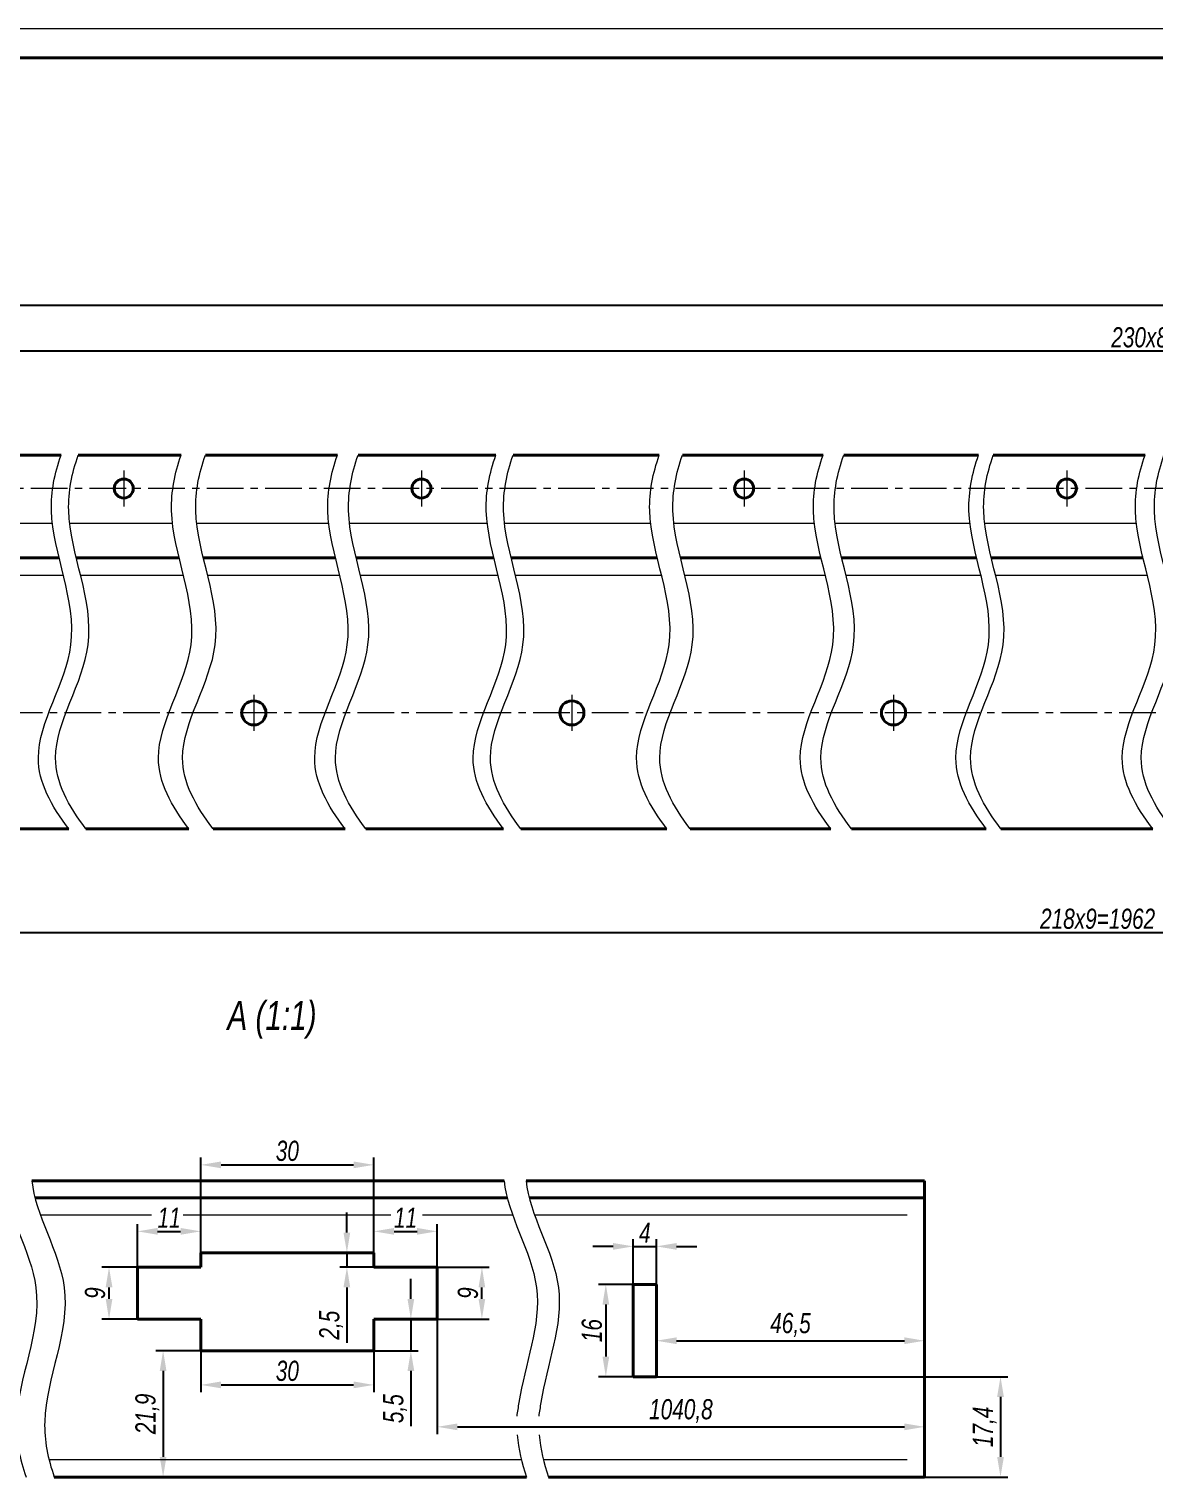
# Model space of a CAD drawing. Header units: millimetres. Extents: x 12064 to 35004, y -6103 to -2658.
# Drawn here: x 29484.3 to 29679.4, y -2977.7 to -2726.6 of the extents above; entities that cross this region are included whole.
import ezdxf

# ---------------------------------------------------------------- set-up
doc = ezdxf.new("R2010")
doc.units = ezdxf.units.MM
doc.linetypes.add('LT_03', pattern=[20.32, 12.7, -2.54, 2.54, -2.54])
for name, color, linetype, lineweight in [('Layer_01', 5, 'Continuous', 13), ('Layer_04', 7, 'Continuous', 40), ('Layer_05', 6, 'Continuous', 13), ('Layer_06', 7, 'Continuous', 40), ('Layer_09', 1, 'Continuous', 15), ('Layer_10', 6, 'Continuous', 15), ('Layer_11', 1, 'LT_03', 15)]:
    doc.layers.add(name, color=color, linetype=linetype, lineweight=lineweight)
doc.styles.add('Style_01', font='ARIALNI.TTF', dxfattribs={"width": 0.9, "height": 3.5})
doc.dimstyles.new('DimStyle_01', dxfattribs={"dimtxt": 3.5, "dimasz": 3.5, "dimexe": 1.25, "dimexo": 0, "dimtad": 1, "dimdec": 1, "dimtxsty": 'Style_01', "dimcen": 2.5, "dimazin": 3, "dimtfac": 1, "dimtdec": 1, "dimtmove": 0, "dimatfit": 3})

# ---------------------------------------------------------------- blocks, each defined once
blk = doc.blocks.new('*D1840')
at = {"layer": 'Defpoints', "color": 0, "ltscale": 0.5}
for p in [(29956.96, -2774.48), (29417.44, -2800.48), (29956.96, -2800.48)]:
    blk.add_point(p, dxfattribs=at)
at = {"layer": 'Layer_09', "color": 0, "lineweight": -2, "ltscale": 0.5}
for p, q in [((29417.44, -2800.48), (29417.44, -2773.23)), ((29420.94, -2774.48), (29953.46, -2774.48)), ((29956.96, -2800.48), (29956.96, -2773.23))]:
    blk.add_line(p, q, dxfattribs=at)
at = {"layer": 'Layer_09', "color": 0, "ltscale": 0.5}
for points in [[(29420.94, -2773.9), (29420.94, -2775.06), (29417.44, -2774.48)], [(29953.46, -2773.9), (29953.46, -2775.06), (29956.96, -2774.48)]]:
    blk.add_solid(points, dxfattribs=at)
at = {"layer": 'Layer_09', "color": 0, "ltscale": 0.5, "insert": (29687.2, -2771.75), "char_height": 3.5, "attachment_point": 5, "style": 'Style_01'}
blk.add_mtext('1946,8', dxfattribs=at)
blk = doc.blocks.new('*D1844')
at = {"layer": 'Defpoints', "color": 0, "ltscale": 0.5}
for p in [(29453.24, -2782.48), (29453.24, -2803.16), (29910.66, -2803.16)]:
    blk.add_point(p, dxfattribs=at)
at = {"layer": 'Layer_09', "color": 0, "lineweight": -2, "ltscale": 0.5}
for p, q in [((29453.24, -2803.16), (29453.24, -2781.23)), ((29907.16, -2782.48), (29456.74, -2782.48)), ((29910.66, -2803.16), (29910.66, -2781.23))]:
    blk.add_line(p, q, dxfattribs=at)
at = {"layer": 'Layer_09', "color": 0, "ltscale": 0.5}
for points in [[(29456.74, -2781.9), (29456.74, -2783.06), (29453.24, -2782.48)], [(29907.16, -2781.9), (29907.16, -2783.06), (29910.66, -2782.48)]]:
    blk.add_solid(points, dxfattribs=at)
at = {"layer": 'Layer_09', "color": 0, "ltscale": 0.5, "insert": (29681.95, -2780.07), "char_height": 3.5, "attachment_point": 5, "style": 'Style_01'}
blk.add_mtext('230x8=1840', dxfattribs=at)
blk = doc.blocks.new('*D1849')
at = {"layer": 'Defpoints', "color": 0, "ltscale": 0.5}
for p in [(29392.24, -2848.31), (29946.96, -2848.31), (29392.24, -2883.33)]:
    blk.add_point(p, dxfattribs=at)
at = {"layer": 'Layer_09', "color": 0, "lineweight": -2, "ltscale": 0.5}
for p, q in [((29392.24, -2848.31), (29392.24, -2884.58)), ((29946.96, -2848.31), (29946.96, -2884.58)), ((29943.46, -2883.33), (29395.74, -2883.33))]:
    blk.add_line(p, q, dxfattribs=at)
at = {"layer": 'Layer_09', "color": 0, "ltscale": 0.5}
for points in [[(29395.74, -2882.75), (29395.74, -2883.91), (29392.24, -2883.33)], [(29943.46, -2882.75), (29943.46, -2883.91), (29946.96, -2883.33)]]:
    blk.add_solid(points, dxfattribs=at)
at = {"layer": 'Layer_09', "color": 0, "ltscale": 0.5, "insert": (29669.6, -2880.92), "char_height": 3.5, "attachment_point": 5, "style": 'Style_01'}
blk.add_mtext('218x9=1962', dxfattribs=at)
blk = doc.blocks.new('*D1899')
at = {"layer": 'Defpoints', "color": 0, "ltscale": 0.5}
for p in [(29514.09, -2955.83), (29544.09, -2955.83), (29544.09, -2961.75)]:
    blk.add_point(p, dxfattribs=at)
at = {"layer": 'Layer_09', "color": 0, "lineweight": -2, "ltscale": 0.5}
for p, q in [((29514.09, -2955.83), (29514.09, -2963)), ((29544.09, -2955.83), (29544.09, -2963)), ((29517.59, -2961.75), (29540.59, -2961.75))]:
    blk.add_line(p, q, dxfattribs=at)
at = {"layer": 'Layer_09', "color": 0, "ltscale": 0.5}
for points in [[(29517.59, -2961.16), (29517.59, -2962.33), (29514.09, -2961.75)], [(29540.59, -2961.16), (29540.59, -2962.33), (29544.09, -2961.75)]]:
    blk.add_solid(points, dxfattribs=at)
at = {"layer": 'Layer_09', "color": 0, "ltscale": 0.5, "insert": (29529.09, -2959.33), "char_height": 3.5, "attachment_point": 5, "style": 'Style_01'}
blk.add_mtext('30', dxfattribs=at)
blk = doc.blocks.new('*D1900')
at = {"layer": 'Defpoints', "color": 0, "ltscale": 0.5}
for p in [(29544.09, -2950.33), (29550.51, -2950.33), (29544.09, -2955.83)]:
    blk.add_point(p, dxfattribs=at)
at = {"layer": 'Layer_09', "color": 0, "lineweight": -2, "ltscale": 0.5}
for p, q in [((29550.51, -2946.83), (29550.51, -2943.33)), ((29544.09, -2950.33), (29551.76, -2950.33)), ((29550.51, -2950.33), (29550.51, -2955.83)), ((29544.09, -2955.83), (29551.76, -2955.83)), ((29550.51, -2959.33), (29550.51, -2968.9))]:
    blk.add_line(p, q, dxfattribs=at)
at = {"layer": 'Layer_09', "color": 0, "ltscale": 0.5}
for points in [[(29549.93, -2946.83), (29551.1, -2946.83), (29550.51, -2950.33)], [(29549.93, -2959.33), (29551.1, -2959.33), (29550.51, -2955.83)]]:
    blk.add_solid(points, dxfattribs=at)
at = {"layer": 'Layer_09', "color": 0, "ltscale": 0.5, "insert": (29547.78, -2965.87), "char_height": 3.5, "attachment_point": 5, "rotation": 90, "style": 'Style_01'}
blk.add_mtext('5,5', dxfattribs=at)
blk = doc.blocks.new('*D1901')
at = {"layer": 'Defpoints', "color": 0, "ltscale": 0.5}
for p in [(29555.09, -2941.33), (29562.83, -2941.33), (29555.09, -2950.33)]:
    blk.add_point(p, dxfattribs=at)
at = {"layer": 'Layer_09', "color": 0, "lineweight": -2, "ltscale": 0.5}
for p, q in [((29555.09, -2941.33), (29564.08, -2941.33)), ((29562.83, -2946.83), (29562.83, -2944.83)), ((29555.09, -2950.33), (29564.08, -2950.33))]:
    blk.add_line(p, q, dxfattribs=at)
at = {"layer": 'Layer_09', "color": 0, "ltscale": 0.5}
for points in [[(29562.25, -2944.83), (29563.41, -2944.83), (29562.83, -2941.33)], [(29562.25, -2946.83), (29563.41, -2946.83), (29562.83, -2950.33)]]:
    blk.add_solid(points, dxfattribs=at)
at = {"layer": 'Layer_09', "color": 0, "ltscale": 0.5, "insert": (29560.42, -2945.83), "char_height": 3.5, "attachment_point": 5, "rotation": 90, "style": 'Style_01'}
blk.add_mtext('9', dxfattribs=at)
blk = doc.blocks.new('*D1902')
at = {"layer": 'Defpoints', "color": 0, "ltscale": 0.5}
for p in [(29544.09, -2938.83), (29539.42, -2941.33), (29544.09, -2941.33)]:
    blk.add_point(p, dxfattribs=at)
at = {"layer": 'Layer_09', "color": 0, "lineweight": -2, "ltscale": 0.5}
for p, q in [((29539.42, -2935.33), (29539.42, -2931.83)), ((29544.09, -2938.83), (29538.17, -2938.83)), ((29539.42, -2938.83), (29539.42, -2941.33)), ((29544.09, -2941.33), (29538.17, -2941.33)), ((29539.42, -2944.83), (29539.42, -2954.44))]:
    blk.add_line(p, q, dxfattribs=at)
at = {"layer": 'Layer_09', "color": 0, "ltscale": 0.5}
for points in [[(29538.83, -2935.33), (29540, -2935.33), (29539.42, -2938.83)], [(29538.83, -2944.83), (29540, -2944.83), (29539.42, -2941.33)]]:
    blk.add_solid(points, dxfattribs=at)
at = {"layer": 'Layer_09', "color": 0, "ltscale": 0.5, "insert": (29536.68, -2951.39), "char_height": 3.5, "attachment_point": 5, "rotation": 90, "style": 'Style_01'}
blk.add_mtext('2,5', dxfattribs=at)
blk = doc.blocks.new('*D1903')
at = {"layer": 'Defpoints', "color": 0, "ltscale": 0.5}
for p in [(29555.09, -2935.12), (29544.09, -2938.83), (29555.09, -2941.33)]:
    blk.add_point(p, dxfattribs=at)
at = {"layer": 'Layer_09', "color": 0, "lineweight": -2, "ltscale": 0.5}
for p, q in [((29544.09, -2938.83), (29544.09, -2933.87)), ((29547.59, -2935.12), (29551.59, -2935.12)), ((29555.09, -2941.33), (29555.09, -2933.87))]:
    blk.add_line(p, q, dxfattribs=at)
at = {"layer": 'Layer_09', "color": 0, "ltscale": 0.5}
for points in [[(29547.59, -2934.53), (29547.59, -2935.7), (29544.09, -2935.12)], [(29551.59, -2934.53), (29551.59, -2935.7), (29555.09, -2935.12)]]:
    blk.add_solid(points, dxfattribs=at)
at = {"layer": 'Layer_09', "color": 0, "ltscale": 0.5, "insert": (29549.59, -2932.74), "char_height": 3.5, "attachment_point": 5, "style": 'Style_01'}
blk.add_mtext('11', dxfattribs=at)
blk = doc.blocks.new('*D1904')
at = {"layer": 'Defpoints', "color": 0, "ltscale": 0.5}
for p in [(29544.09, -2923.58), (29514.09, -2938.83), (29544.09, -2938.83)]:
    blk.add_point(p, dxfattribs=at)
at = {"layer": 'Layer_09', "color": 0, "lineweight": -2, "ltscale": 0.5}
for p, q in [((29514.09, -2938.83), (29514.09, -2922.33)), ((29544.09, -2938.83), (29544.09, -2922.33)), ((29517.59, -2923.58), (29540.59, -2923.58))]:
    blk.add_line(p, q, dxfattribs=at)
at = {"layer": 'Layer_09', "color": 0, "ltscale": 0.5}
for points in [[(29517.59, -2923), (29517.59, -2924.17), (29514.09, -2923.58)], [(29540.59, -2923), (29540.59, -2924.17), (29544.09, -2923.58)]]:
    blk.add_solid(points, dxfattribs=at)
at = {"layer": 'Layer_09', "color": 0, "ltscale": 0.5, "insert": (29529.09, -2921.17), "char_height": 3.5, "attachment_point": 5, "style": 'Style_01'}
blk.add_mtext('30', dxfattribs=at)
blk = doc.blocks.new('*D1905')
at = {"layer": 'Defpoints', "color": 0, "ltscale": 0.5}
for p in [(29498.17, -2941.33), (29503.09, -2941.33), (29503.09, -2950.33)]:
    blk.add_point(p, dxfattribs=at)
at = {"layer": 'Layer_09', "color": 0, "lineweight": -2, "ltscale": 0.5}
for p, q in [((29503.09, -2941.33), (29496.92, -2941.33)), ((29498.17, -2946.83), (29498.17, -2944.83)), ((29503.09, -2950.33), (29496.92, -2950.33))]:
    blk.add_line(p, q, dxfattribs=at)
at = {"layer": 'Layer_09', "color": 0, "ltscale": 0.5}
for points in [[(29497.59, -2944.83), (29498.76, -2944.83), (29498.17, -2941.33)], [(29497.59, -2946.83), (29498.76, -2946.83), (29498.17, -2950.33)]]:
    blk.add_solid(points, dxfattribs=at)
at = {"layer": 'Layer_09', "color": 0, "ltscale": 0.5, "insert": (29495.76, -2945.83), "char_height": 3.5, "attachment_point": 5, "rotation": 90, "style": 'Style_01'}
blk.add_mtext('9', dxfattribs=at)
blk = doc.blocks.new('*D1906')
at = {"layer": 'Defpoints', "color": 0, "ltscale": 0.5}
for p in [(29514.09, -2935.12), (29503.09, -2941.33), (29514.09, -2941.33)]:
    blk.add_point(p, dxfattribs=at)
at = {"layer": 'Layer_09', "color": 0, "lineweight": -2, "ltscale": 0.5}
for p, q in [((29503.09, -2941.33), (29503.09, -2933.87)), ((29506.59, -2935.12), (29510.59, -2935.12)), ((29514.09, -2941.33), (29514.09, -2933.87))]:
    blk.add_line(p, q, dxfattribs=at)
at = {"layer": 'Layer_09', "color": 0, "ltscale": 0.5}
for points in [[(29506.59, -2934.53), (29506.59, -2935.7), (29503.09, -2935.12)], [(29510.59, -2934.53), (29510.59, -2935.7), (29514.09, -2935.12)]]:
    blk.add_solid(points, dxfattribs=at)
at = {"layer": 'Layer_09', "color": 0, "ltscale": 0.5, "insert": (29508.59, -2932.74), "char_height": 3.5, "attachment_point": 5, "style": 'Style_01'}
blk.add_mtext('11', dxfattribs=at)
blk = doc.blocks.new('*D1907')
at = {"layer": 'Defpoints', "color": 0, "ltscale": 0.5}
for p in [(29555.09, -2950.33), (29639.59, -2950.33), (29639.59, -2969.02)]:
    blk.add_point(p, dxfattribs=at)
at = {"layer": 'Layer_09', "color": 0, "lineweight": -2, "ltscale": 0.5}
for p, q in [((29555.09, -2950.33), (29555.09, -2970.27)), ((29639.59, -2950.33), (29639.59, -2970.27)), ((29558.59, -2969.02), (29636.09, -2969.02))]:
    blk.add_line(p, q, dxfattribs=at)
at = {"layer": 'Layer_09', "color": 0, "ltscale": 0.5}
for points in [[(29558.59, -2968.44), (29558.59, -2969.61), (29555.09, -2969.02)], [(29636.09, -2968.44), (29636.09, -2969.61), (29639.59, -2969.02)]]:
    blk.add_solid(points, dxfattribs=at)
at = {"layer": 'Layer_09', "color": 0, "ltscale": 0.5, "insert": (29597.34, -2966.29), "char_height": 3.5, "attachment_point": 5, "style": 'Style_01'}
blk.add_mtext('1040,8', dxfattribs=at)
blk = doc.blocks.new('*D1908')
at = {"layer": 'Defpoints', "color": 0, "ltscale": 0.5}
for p in [(29639.59, -2954.09), (29593.09, -2960.33), (29639.59, -2959.93)]:
    blk.add_point(p, dxfattribs=at)
at = {"layer": 'Layer_09', "color": 0, "lineweight": -2, "ltscale": 0.5}
for p, q in [((29593.09, -2960.33), (29593.09, -2952.84)), ((29639.59, -2959.93), (29639.59, -2952.84)), ((29596.59, -2954.09), (29636.09, -2954.09))]:
    blk.add_line(p, q, dxfattribs=at)
at = {"layer": 'Layer_09', "color": 0, "ltscale": 0.5}
for points in [[(29596.59, -2953.5), (29596.59, -2954.67), (29593.09, -2954.09)], [(29636.09, -2953.5), (29636.09, -2954.67), (29639.59, -2954.09)]]:
    blk.add_solid(points, dxfattribs=at)
at = {"layer": 'Layer_09', "color": 0, "ltscale": 0.5, "insert": (29616.34, -2951.35), "char_height": 3.5, "attachment_point": 5, "style": 'Style_01'}
blk.add_mtext('46,5', dxfattribs=at)
blk = doc.blocks.new('*D1909')
at = {"layer": 'Defpoints', "color": 0, "ltscale": 0.5}
for p in [(29593.09, -2937.72), (29589.09, -2944.33), (29593.09, -2944.33)]:
    blk.add_point(p, dxfattribs=at)
at = {"layer": 'Layer_09', "color": 0, "lineweight": -2, "ltscale": 0.5}
for p, q in [((29585.59, -2937.72), (29582.09, -2937.72)), ((29589.09, -2944.33), (29589.09, -2936.47)), ((29589.09, -2937.72), (29593.09, -2937.72)), ((29593.09, -2944.33), (29593.09, -2936.47)), ((29596.59, -2937.72), (29600.09, -2937.72))]:
    blk.add_line(p, q, dxfattribs=at)
at = {"layer": 'Layer_09', "color": 0, "ltscale": 0.5}
for points in [[(29585.59, -2937.14), (29585.59, -2938.31), (29589.09, -2937.72)], [(29596.59, -2937.14), (29596.59, -2938.31), (29593.09, -2937.72)]]:
    blk.add_solid(points, dxfattribs=at)
at = {"layer": 'Layer_09', "color": 0, "ltscale": 0.5, "insert": (29591.09, -2935.35), "char_height": 3.5, "attachment_point": 5, "style": 'Style_01'}
blk.add_mtext('4', dxfattribs=at)
blk = doc.blocks.new('*D1910')
at = {"layer": 'Defpoints', "color": 0, "ltscale": 0.5}
for p in [(29589.09, -2944.33), (29584.32, -2960.33), (29589.09, -2960.33)]:
    blk.add_point(p, dxfattribs=at)
at = {"layer": 'Layer_09', "color": 0, "lineweight": -2, "ltscale": 0.5}
for p, q in [((29589.09, -2944.33), (29583.07, -2944.33)), ((29584.32, -2947.83), (29584.32, -2956.83)), ((29589.09, -2960.33), (29583.07, -2960.33))]:
    blk.add_line(p, q, dxfattribs=at)
at = {"layer": 'Layer_09', "color": 0, "ltscale": 0.5}
for points in [[(29583.74, -2947.83), (29584.91, -2947.83), (29584.32, -2944.33)], [(29583.74, -2956.83), (29584.91, -2956.83), (29584.32, -2960.33)]]:
    blk.add_solid(points, dxfattribs=at)
at = {"layer": 'Layer_09', "color": 0, "ltscale": 0.5, "insert": (29581.91, -2952.33), "char_height": 3.5, "attachment_point": 5, "rotation": 90, "style": 'Style_01'}
blk.add_mtext('16', dxfattribs=at)
blk = doc.blocks.new('*D1789')
at = {"layer": 'Defpoints', "color": 0, "ltscale": 0.5}
for p in [(29593.09, -2960.33), (29639.59, -2977.73), (29652.76, -2977.73)]:
    blk.add_point(p, dxfattribs=at)
at = {"layer": 'Layer_09', "color": 0, "lineweight": -2, "ltscale": 0.5}
for p, q in [((29593.09, -2960.33), (29654.01, -2960.33)), ((29652.76, -2963.83), (29652.76, -2974.23)), ((29639.59, -2977.73), (29654.01, -2977.73))]:
    blk.add_line(p, q, dxfattribs=at)
at = {"layer": 'Layer_09', "color": 0, "ltscale": 0.5}
for points in [[(29652.18, -2963.83), (29653.35, -2963.83), (29652.76, -2960.33)], [(29652.18, -2974.23), (29653.35, -2974.23), (29652.76, -2977.73)]]:
    blk.add_solid(points, dxfattribs=at)
at = {"layer": 'Layer_09', "color": 0, "ltscale": 0.5, "insert": (29650.03, -2969.03), "char_height": 3.5, "attachment_point": 5, "rotation": 90, "style": 'Style_01'}
blk.add_mtext('17,4', dxfattribs=at)
blk = doc.blocks.new('*D1913')
at = {"layer": 'Defpoints', "color": 0, "ltscale": 0.5}
for p in [(29514.09, -2955.83), (29507.55, -2977.73), (29514.09, -2977.73)]:
    blk.add_point(p, dxfattribs=at)
at = {"layer": 'Layer_09', "color": 0, "lineweight": -2, "ltscale": 0.5}
for p, q in [((29514.09, -2955.83), (29506.3, -2955.83)), ((29507.55, -2959.33), (29507.55, -2974.23)), ((29514.09, -2977.73), (29506.3, -2977.73))]:
    blk.add_line(p, q, dxfattribs=at)
at = {"layer": 'Layer_09', "color": 0, "ltscale": 0.5}
for points in [[(29506.96, -2959.33), (29508.13, -2959.33), (29507.55, -2955.83)], [(29506.96, -2974.23), (29508.13, -2974.23), (29507.55, -2977.73)]]:
    blk.add_solid(points, dxfattribs=at)
at = {"layer": 'Layer_09', "color": 0, "ltscale": 0.5, "insert": (29504.81, -2966.78), "char_height": 3.5, "attachment_point": 5, "rotation": 90, "style": 'Style_01'}
blk.add_mtext('21,9', dxfattribs=at)

msp = doc.modelspace()

# ---------------------------------------------------------------- linework, layer by layer
at = {"layer": 'Layer_04'}
for p, q in [((29467.855, -2800.481), (29489.854, -2800.481)), ((29492.838, -2800.481), (29510.68, -2800.481)), ((29514.872, -2800.481), (29537.777, -2800.481)), ((29541.372, -2800.481), (29565.251, -2800.481)), ((29568.252, -2800.481), (29593.593, -2800.481)), ((29597.615, -2800.481), (29621.981, -2800.481)), ((29625.572, -2800.481), (29648.963, -2800.481)), ((29651.511, -2800.481), (29677.827, -2800.481)), ((29489.506, -2818.281), (29467.507, -2818.281)), ((29510.332, -2818.281), (29492.49, -2818.281)), ((29537.429, -2818.281), (29514.524, -2818.281)), ((29564.903, -2818.281), (29541.024, -2818.281)), ((29593.245, -2818.281), (29567.904, -2818.281)), ((29621.633, -2818.281), (29597.267, -2818.281)), ((29648.615, -2818.281), (29625.224, -2818.281)), ((29677.479, -2818.281), (29651.163, -2818.281)), ((29469.188, -2865.281), (29491.187, -2865.281)), ((29494.171, -2865.281), (29512.013, -2865.281)), ((29516.205, -2865.281), (29539.11, -2865.281)), ((29542.705, -2865.281), (29566.584, -2865.281)), ((29569.585, -2865.281), (29594.926, -2865.281)), ((29598.948, -2865.281), (29623.314, -2865.281)), ((29626.905, -2865.281), (29650.296, -2865.281)), ((29652.844, -2865.281), (29679.16, -2865.281)), ((29484.793, -2926.33), (29566.694, -2926.33)), ((29570.505, -2926.33), (29639.586, -2926.33)), ((29639.586, -2971.73), (29639.586, -2926.33)), ((29485.335, -2929.33), (29567.236, -2929.33)), ((29571.047, -2929.33), (29639.586, -2929.33)), ((29514.087, -2938.83), (29544.087, -2938.83)), ((29514.087, -2941.33), (29514.087, -2938.83)), ((29544.087, -2938.83), (29544.087, -2941.33)), ((29503.087, -2950.33), (29503.087, -2941.33)), ((29503.087, -2941.33), (29514.087, -2941.33)), ((29544.087, -2941.33), (29555.087, -2941.33)), ((29555.087, -2941.33), (29555.087, -2950.33)), ((29589.086, -2960.33), (29589.086, -2944.33)), ((29589.086, -2944.33), (29593.086, -2944.33)), ((29593.086, -2944.33), (29593.086, -2960.33)), ((29514.087, -2950.33), (29503.087, -2950.33)), ((29514.087, -2955.83), (29514.087, -2950.33)), ((29555.087, -2950.33), (29544.087, -2950.33)), ((29544.087, -2950.33), (29544.087, -2955.83)), ((29544.087, -2955.83), (29514.087, -2955.83)), ((29593.086, -2960.33), (29589.086, -2960.33)), ((29639.586, -2971.73), (29639.586, -2977.73)), ((29488.682, -2977.73), (29570.583, -2977.73)), ((29574.394, -2977.73), (29639.586, -2977.73))]:
    msp.add_line(p, q, dxfattribs=at)
for centre, radius in [((29500.726, -2806.281), 1.65), ((29552.341, -2806.281), 1.65), ((29608.306, -2806.281), 1.65), ((29664.272, -2806.281), 1.65), ((29523.28, -2845.187), 2.1), ((29578.434, -2845.187), 2.1), ((29634.209, -2845.187), 2.1)]:
    msp.add_circle(centre, radius, dxfattribs=at)
at = {"layer": 'Layer_05'}
msp.add_line((30203.111, -2726.567), (29312.111, -2726.567), dxfattribs=at)
at = {"layer": 'Layer_06', "linetype": 'Continuous'}
msp.add_line((30198.111, -2731.567), (29332.111, -2731.567), dxfattribs=at)
at = {"layer": 'Layer_10', "ltscale": 0.5}
for p, q in [((29466.353, -2812.281), (29488.352, -2812.281)), ((29491.337, -2812.281), (29509.179, -2812.281)), ((29513.371, -2812.281), (29536.275, -2812.281)), ((29539.87, -2812.281), (29563.749, -2812.281)), ((29566.751, -2812.281), (29592.091, -2812.281)), ((29596.113, -2812.281), (29620.479, -2812.281)), ((29624.07, -2812.281), (29647.462, -2812.281)), ((29650.009, -2812.281), (29676.325, -2812.281)), ((29468.243, -2821.281), (29490.242, -2821.281)), ((29493.226, -2821.281), (29511.068, -2821.281)), ((29515.261, -2821.281), (29538.165, -2821.281)), ((29541.76, -2821.281), (29565.639, -2821.281)), ((29568.64, -2821.281), (29593.981, -2821.281)), ((29598.003, -2821.281), (29622.369, -2821.281)), ((29625.96, -2821.281), (29649.351, -2821.281)), ((29651.899, -2821.281), (29678.215, -2821.281)), ((29505.51, -2932.33), (29486.288, -2932.33)), ((29547.042, -2932.33), (29511.021, -2932.33)), ((29568.189, -2932.33), (29552.553, -2932.33)), ((29636.586, -2932.33), (29572, -2932.33)), ((29569.677, -2974.73), (29487.776, -2974.73)), ((29636.586, -2974.73), (29573.488, -2974.73))]:
    msp.add_line(p, q, dxfattribs=at)
for points, knots in [([(29491.187, -2865.281), (29488.143, -2861.305), (29482.655, -2851.349), (29496.178, -2832.468), (29486.606, -2814.234), (29488.741, -2803.631), (29489.854, -2800.481)], [7.9646094, 7.9646094, 7.9646094, 7.9646094, 21.9684125, 42.3801663, 65.9142466, 76.0586194, 76.0586194, 76.0586194, 76.0586194]), ([(29494.171, -2865.281), (29491.127, -2861.305), (29485.64, -2851.349), (29499.162, -2832.468), (29489.59, -2814.234), (29491.726, -2803.631), (29492.838, -2800.481)], [7.9646094, 7.9646094, 7.9646094, 7.9646094, 21.9684125, 42.3801663, 65.9142466, 76.0586194, 76.0586194, 76.0586194, 76.0586194]), ([(29512.013, -2865.281), (29508.969, -2861.305), (29503.482, -2851.349), (29517.004, -2832.468), (29507.432, -2814.234), (29509.568, -2803.631), (29510.68, -2800.481)], [7.9646094, 7.9646094, 7.9646094, 7.9646094, 21.9684125, 42.3801663, 65.9142466, 76.0586194, 76.0586194, 76.0586194, 76.0586194]), ([(29516.205, -2865.281), (29513.161, -2861.305), (29507.674, -2851.349), (29521.196, -2832.468), (29511.625, -2814.234), (29513.76, -2803.631), (29514.872, -2800.481)], [7.9646094, 7.9646094, 7.9646094, 7.9646094, 21.9684125, 42.3801663, 65.9142466, 76.0586194, 76.0586194, 76.0586194, 76.0586194]), ([(29539.11, -2865.281), (29536.065, -2861.305), (29530.578, -2851.349), (29544.1, -2832.468), (29534.529, -2814.234), (29536.664, -2803.631), (29537.777, -2800.481)], [7.9646094, 7.9646094, 7.9646094, 7.9646094, 21.9684125, 42.3801663, 65.9142466, 76.0586194, 76.0586194, 76.0586194, 76.0586194]), ([(29542.705, -2865.281), (29539.661, -2861.305), (29534.174, -2851.349), (29547.696, -2832.468), (29538.124, -2814.234), (29540.26, -2803.631), (29541.372, -2800.481)], [7.9646094, 7.9646094, 7.9646094, 7.9646094, 21.9684125, 42.3801663, 65.9142466, 76.0586194, 76.0586194, 76.0586194, 76.0586194]), ([(29566.584, -2865.281), (29563.54, -2861.305), (29558.053, -2851.349), (29571.575, -2832.468), (29562.003, -2814.234), (29564.139, -2803.631), (29565.251, -2800.481)], [7.9646094, 7.9646094, 7.9646094, 7.9646094, 21.9684125, 42.3801663, 65.9142466, 76.0586194, 76.0586194, 76.0586194, 76.0586194]), ([(29569.585, -2865.281), (29566.541, -2861.305), (29561.054, -2851.349), (29574.576, -2832.468), (29565.004, -2814.234), (29567.14, -2803.631), (29568.252, -2800.481)], [7.9646094, 7.9646094, 7.9646094, 7.9646094, 21.9684125, 42.3801663, 65.9142466, 76.0586194, 76.0586194, 76.0586194, 76.0586194]), ([(29594.926, -2865.281), (29591.882, -2861.305), (29586.395, -2851.349), (29599.917, -2832.468), (29590.345, -2814.234), (29592.481, -2803.631), (29593.593, -2800.481)], [7.9646094, 7.9646094, 7.9646094, 7.9646094, 21.9684125, 42.3801663, 65.9142466, 76.0586194, 76.0586194, 76.0586194, 76.0586194]), ([(29598.948, -2865.281), (29595.904, -2861.305), (29590.416, -2851.349), (29603.939, -2832.468), (29594.367, -2814.234), (29596.502, -2803.631), (29597.615, -2800.481)], [7.9646094, 7.9646094, 7.9646094, 7.9646094, 21.9684125, 42.3801663, 65.9142466, 76.0586194, 76.0586194, 76.0586194, 76.0586194]), ([(29623.314, -2865.281), (29620.27, -2861.305), (29614.783, -2851.349), (29628.305, -2832.468), (29618.733, -2814.234), (29620.869, -2803.631), (29621.981, -2800.481)], [7.9646094, 7.9646094, 7.9646094, 7.9646094, 21.9684125, 42.3801663, 65.9142466, 76.0586194, 76.0586194, 76.0586194, 76.0586194]), ([(29626.905, -2865.281), (29623.86, -2861.305), (29618.373, -2851.349), (29631.895, -2832.468), (29622.324, -2814.234), (29624.459, -2803.631), (29625.572, -2800.481)], [7.9646094, 7.9646094, 7.9646094, 7.9646094, 21.9684125, 42.3801663, 65.9142466, 76.0586194, 76.0586194, 76.0586194, 76.0586194]), ([(29650.296, -2865.281), (29647.252, -2861.305), (29641.765, -2851.349), (29655.287, -2832.468), (29645.715, -2814.234), (29647.851, -2803.631), (29648.963, -2800.481)], [7.9646094, 7.9646094, 7.9646094, 7.9646094, 21.9684125, 42.3801663, 65.9142466, 76.0586194, 76.0586194, 76.0586194, 76.0586194]), ([(29652.844, -2865.281), (29649.8, -2861.305), (29644.313, -2851.349), (29657.835, -2832.468), (29648.263, -2814.234), (29650.399, -2803.631), (29651.511, -2800.481)], [7.9646094, 7.9646094, 7.9646094, 7.9646094, 21.9684125, 42.3801663, 65.9142466, 76.0586194, 76.0586194, 76.0586194, 76.0586194]), ([(29679.16, -2865.281), (29676.115, -2861.305), (29670.628, -2851.349), (29684.15, -2832.468), (29674.579, -2814.234), (29676.714, -2803.631), (29677.827, -2800.481)], [7.9646094, 7.9646094, 7.9646094, 7.9646094, 21.9684125, 42.3801663, 65.9142466, 76.0586194, 76.0586194, 76.0586194, 76.0586194]), ([(29682.446, -2865.281), (29679.402, -2861.305), (29673.915, -2851.349), (29687.437, -2832.468), (29677.865, -2814.234), (29680.001, -2803.631), (29681.113, -2800.481)], [7.9646094, 7.9646094, 7.9646094, 7.9646094, 21.9684125, 42.3801663, 65.9142466, 76.0586194, 76.0586194, 76.0586194, 76.0586194]), ([(29479.892, -2926.33), (29480.403, -2932.217), (29489.889, -2946.152), (29480.533, -2963.976), (29482.668, -2974.579), (29483.781, -2977.73)], [23.183677, 23.183677, 23.183677, 23.183677, 42.3801663, 65.9142466, 76.0586194, 76.0586194, 76.0586194, 76.0586194]), ([(29484.793, -2926.33), (29485.304, -2932.217), (29494.79, -2946.152), (29485.434, -2963.976), (29487.569, -2974.579), (29488.682, -2977.73)], [23.183677, 23.183677, 23.183677, 23.183677, 42.3801663, 65.9142466, 76.0586194, 76.0586194, 76.0586194, 76.0586194]), ([(29566.694, -2926.33), (29567.205, -2932.217), (29575.927, -2945.029), (29570.238, -2958.238), (29569.236, -2964.78), (29569.235, -2964.79), (29569.234, -2964.799), (29569.232, -2964.808), (29569.112, -2965.599), (29568.991, -2966.39), (29568.87, -2967.18)], [23.183677, 23.183677, 23.183677, 23.183677, 42.3801663, 62.4711254, 62.4711254, 62.4711254, 62.4996623, 62.4996623, 62.4996623, 64.9277596, 64.9277596, 64.9277596, 64.9277596]), ([(29570.505, -2926.33), (29571.016, -2932.217), (29579.738, -2945.029), (29574.049, -2958.238), (29573.047, -2964.78), (29573.046, -2964.79), (29573.044, -2964.799), (29573.043, -2964.808), (29572.922, -2965.599), (29572.802, -2966.39), (29572.681, -2967.18)], [23.183677, 23.183677, 23.183677, 23.183677, 42.3801663, 62.4711254, 62.4711254, 62.4711254, 62.4996623, 62.4996623, 62.4996623, 64.9277596, 64.9277596, 64.9277596, 64.9277596])]:
    msp.add_open_spline(points, degree=3, knots=knots, dxfattribs=at)
for points in [[(29568.974, -2970.438), (29569.159, -2972.901), (29569.735, -2975.328), (29570.583, -2977.73)], [(29572.785, -2970.438), (29572.97, -2972.901), (29573.546, -2975.328), (29574.394, -2977.73)]]:
    msp.add_open_spline(points, degree=3, dxfattribs=at)
at = {"layer": 'Layer_11', "ltscale": 0.5}
for p, q in [((29500.726, -2803.158), (29500.726, -2809.405)), ((29552.341, -2803.158), (29552.341, -2809.405)), ((29608.306, -2803.158), (29608.306, -2809.405)), ((29664.272, -2803.158), (29664.272, -2809.405)), ((29907.541, -2806.281), (29456.358, -2806.281)), ((29523.28, -2842.064), (29523.28, -2848.311)), ((29578.434, -2842.064), (29578.434, -2848.311)), ((29634.209, -2842.064), (29634.209, -2848.311)), ((29943.833, -2845.187), (29389.112, -2845.187))]:
    msp.add_line(p, q, dxfattribs=at)

# ---------------------------------------------------------------- texts
at = {"layer": 'Layer_01', "style": 'Style_01', "width": 0.9}
msp.add_text('А (1:1)', height=5, dxfattribs=at).set_placement((29518.7, -2900.173))

# ---------------------------------------------------------------- dimensions: what is measured, and where the dimension line sits
at = {"layer": 'Layer_09', "ltscale": 0.5}
for base, p1, p2, text, picture, middle in [((29956.957, -2774.481), (29417.435, -2800.481), (29956.957, -2800.481), '1946,8', '*D1840', (29687.196, -2771.746)), ((29453.235, -2782.481), (29910.665, -2803.158), (29453.235, -2803.158), '230x8=1840', '*D1844', (29681.95, -2780.069)), ((29392.235, -2883.33), (29946.957, -2848.311), (29392.235, -2848.311), '218x9=1962', '*D1849', (29669.596, -2880.918)), ((29639.586, -2969.024), (29555.087, -2950.33), (29639.586, -2950.33), '1040,8', '*D1907', (29597.337, -2966.289))]:
    dim = msp.add_linear_dim(base=base, p1=p1, p2=p2, text=text, dimstyle='DimStyle_01', dxfattribs=at)
    dim.commit()
    dim.dimension.update_dxf_attribs({"geometry": picture, "text_midpoint": middle})
for base, p1, p2, picture, middle in [((29544.087, -2923.584), (29514.087, -2938.83), (29544.087, -2938.83), '*D1904', (29529.087, -2921.172)), ((29514.087, -2935.118), (29503.087, -2941.33), (29514.087, -2941.33), '*D1906', (29508.587, -2932.736)), ((29555.087, -2935.118), (29544.087, -2938.83), (29555.087, -2941.33), '*D1903', (29549.587, -2932.736)), ((29593.086, -2937.725), (29589.086, -2944.33), (29593.086, -2944.33), '*D1909', (29591.086, -2935.35)), ((29639.586, -2954.087), (29593.086, -2960.33), (29639.586, -2959.93), '*D1908', (29616.336, -2951.351)), ((29544.087, -2961.746), (29514.087, -2955.83), (29544.087, -2955.83), '*D1899', (29529.087, -2959.334))]:
    dim = msp.add_linear_dim(base=base, p1=p1, p2=p2, dimstyle='DimStyle_01', dxfattribs=at)
    dim.commit()
    dim.dimension.update_dxf_attribs({"geometry": picture, "text_midpoint": middle})
for base, p1, p2, picture, middle in [((29539.417, -2941.33), (29544.087, -2938.83), (29544.087, -2941.33), '*D1902', (29536.682, -2951.386)), ((29498.174, -2941.33), (29503.087, -2950.33), (29503.087, -2941.33), '*D1905', (29495.762, -2945.83)), ((29562.83, -2941.33), (29555.087, -2950.33), (29555.087, -2941.33), '*D1901', (29560.418, -2945.83)), ((29584.324, -2960.33), (29589.086, -2944.33), (29589.086, -2960.33), '*D1910', (29581.912, -2952.33)), ((29507.548, -2977.73), (29514.087, -2955.83), (29514.087, -2977.73), '*D1913', (29504.812, -2966.78)), ((29652.763, -2977.73), (29593.086, -2960.33), (29639.586, -2977.73), '*D1789', (29650.027, -2969.03))]:
    dim = msp.add_linear_dim(base=base, p1=p1, p2=p2, angle=270, dimstyle='DimStyle_01', dxfattribs=at)
    dim.commit()
    dim.dimension.update_dxf_attribs({"geometry": picture, "text_midpoint": middle})
dim = msp.add_linear_dim(base=(29550.513, -2950.33), p1=(29544.087, -2955.83), p2=(29544.087, -2950.33), angle=270, dimstyle='DimStyle_01', dxfattribs=at)
dim.commit()
dim.dimension.update_dxf_attribs({"geometry": '*D1900', "text_midpoint": (29550.513, -2965.867), "dimtype": 160})

doc.saveas('drawing.dxf')
